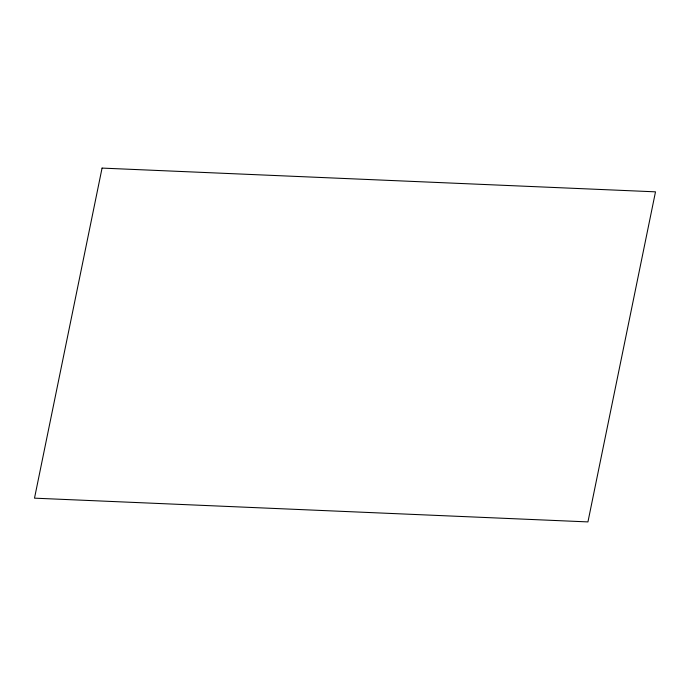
<?xml version="1.0" encoding="UTF-8"?>
<svg xmlns="http://www.w3.org/2000/svg" width="690" height="690" viewBox="0 0 690 690"><rect width="100%" height="100%" fill="white"/><g stroke="black" fill="none" stroke-linecap="round" stroke-linejoin="round"><path stroke-width="1.03" d="M102.06 168.093L34.5 498.163L587.94 521.907L655.5 191.837L102.06 168.093"/></g></svg>
